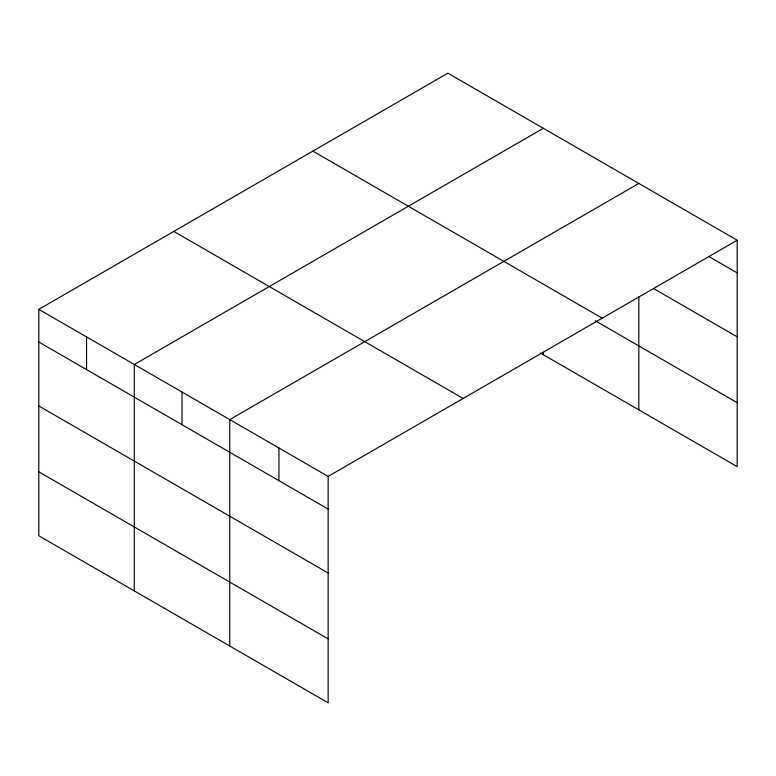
<?xml version="1.0" encoding="UTF-8"?>
<svg xmlns="http://www.w3.org/2000/svg" width="776" height="776" viewBox="0 0 776 776"><rect width="100%" height="100%" fill="white"/><g stroke="black" fill="none" stroke-linecap="round" stroke-linejoin="round"><path stroke-width="1.16" d="M737.2 240.23L447.859 73.177L38.8 309.343L38.8 535.77L328.141 702.823L328.141 476.396L737.2 240.23L737.2 466.657L540.232 352.935M543.336 128.302L134.287 364.477L134.287 590.895M638.823 183.437L229.764 419.603L229.764 646.02M708.944 256.594L737.2 272.91M653.479 288.507L737.2 336.842M312.864 151.116L602.215 318.17M595.231 320.75L737.2 402.715M173.785 231.413L463.136 398.466M38.8 309.343L328.141 476.396M38.8 342.022L328.141 509.075M38.8 405.964L328.141 573.008M38.8 471.837L328.141 638.881M638.823 296.81L638.823 409.854M543.336 352.314L543.336 354.729M278.953 447.995L278.953 480.674M182.02 392.035L182.02 424.714M86.543 336.91L86.543 369.589"/></g></svg>
